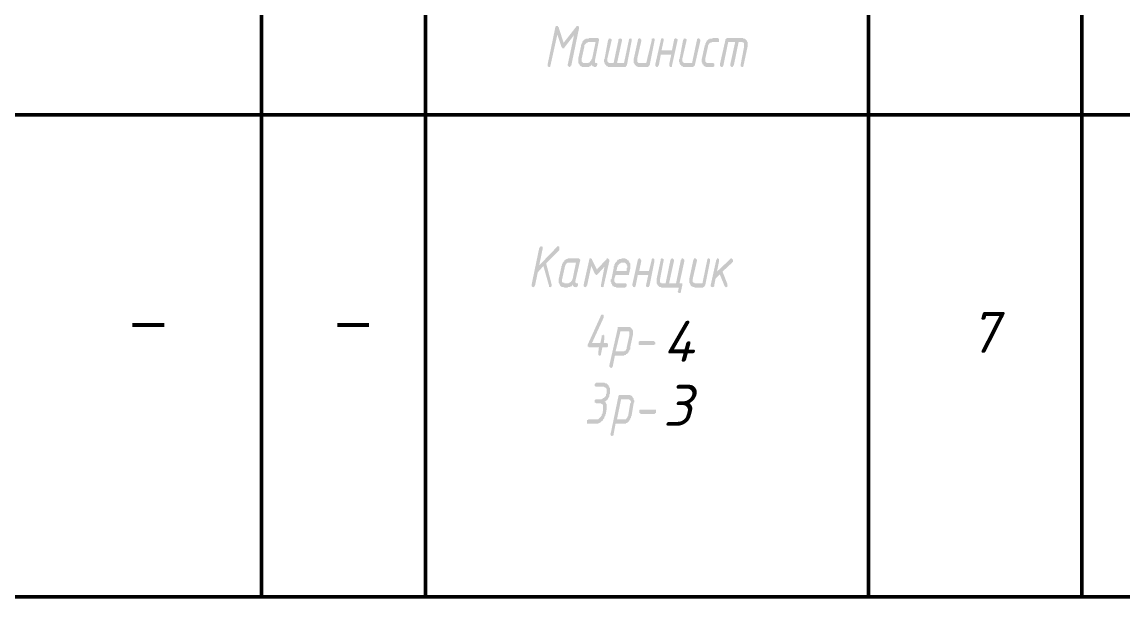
# Model space of a CAD drawing. Header units: millimetres. Extents: x 2279 to 5236, y 896 to 2828.
# Drawn here: x 3804.6 to 3871.7, y 1138 to 1173.1 of the extents above; entities that cross this region are included whole.
import ezdxf

# ---------------------------------------------------------------- set-up
doc = ezdxf.new("R2010")
doc.units = ezdxf.units.MM
doc.layers.add('PDF _!!ТОНКАЯ', color=7, linetype='Continuous')
doc.layers.add('PDF _Текст', color=7, linetype='Continuous')
doc.styles.add('PDF Arial', font='arial.ttf')
doc.styles.add('PDF ISOCPEUR Italic', font='isocpeui.ttf')

msp = doc.modelspace()

# ---------------------------------------------------------------- hatches: boundary and pattern name
at = {"layer": 'PDF _!!ТОНКАЯ', "transparency": 33554559}
for points in [[(3837.234, 1172.298), (3836.811, 1170.392), (3836.811, 1170.392), (3836.811, 1170.35), (3836.768, 1170.308), (3836.768, 1170.308), (3836.726, 1170.308), (3836.684, 1170.308), (3836.684, 1170.35), (3836.641, 1170.35), (3836.641, 1170.392), (3836.641, 1170.435), (3836.641, 1170.435), (3836.641, 1170.477), (3836.641, 1170.477), (3837.107, 1172.721), (3837.107, 1172.763), (3837.149, 1172.806), (3837.149, 1172.806), (3837.192, 1172.806), (3837.192, 1172.806), (3837.234, 1172.806), (3837.276, 1172.806), (3837.276, 1172.763), (3837.319, 1172.763), (3837.319, 1172.721), (3837.615, 1171.79), (3838.377, 1172.763), (3838.42, 1172.806), (3838.42, 1172.806), (3838.462, 1172.806), (3838.504, 1172.806), (3838.504, 1172.806), (3838.547, 1172.763), (3838.547, 1172.763), (3838.547, 1172.721), (3838.547, 1172.679), (3838.547, 1172.636), (3838.547, 1172.636), (3838.081, 1170.392), (3838.038, 1170.392), (3838.038, 1170.35), (3837.996, 1170.308), (3837.996, 1170.308), (3837.954, 1170.308), (3837.954, 1170.308), (3837.911, 1170.35), (3837.911, 1170.35), (3837.869, 1170.392), (3837.869, 1170.435), (3837.869, 1170.435), (3837.869, 1170.477), (3837.869, 1170.477), (3838.25, 1172.255), (3837.657, 1171.493), (3837.657, 1171.451), (3837.615, 1171.451), (3837.573, 1171.451), (3837.573, 1171.451), (3837.53, 1171.451), (3837.53, 1171.493), (3837.488, 1171.536)], [(3841.468, 1170.392), (3841.425, 1170.392), (3841.425, 1170.35), (3841.425, 1170.35), (3841.383, 1170.308), (3841.383, 1170.308), (3841.341, 1170.308), (3840.409, 1170.308), (3840.367, 1170.308), (3840.325, 1170.308), (3840.325, 1170.35), (3840.282, 1170.35), (3840.24, 1170.35), (3840.24, 1170.392), (3840.198, 1170.392), (3840.198, 1170.435), (3840.198, 1170.435), (3840.155, 1170.477), (3840.155, 1170.477), (3840.113, 1170.519), (3840.113, 1170.562), (3840.113, 1170.604), (3840.071, 1170.604), (3840.071, 1170.646), (3840.071, 1170.689), (3840.071, 1170.731), (3840.071, 1170.731), (3840.071, 1170.774), (3840.113, 1170.816), (3840.325, 1171.959), (3840.367, 1172.001), (3840.367, 1172.044), (3840.409, 1172.044), (3840.409, 1172.044), (3840.452, 1172.086), (3840.452, 1172.044), (3840.494, 1172.044), (3840.494, 1172.044), (3840.536, 1172.001), (3840.536, 1171.959), (3840.536, 1171.959), (3840.536, 1171.917), (3840.536, 1171.917), (3840.282, 1170.816), (3840.282, 1170.774), (3840.282, 1170.731), (3840.282, 1170.731), (3840.282, 1170.689), (3840.282, 1170.646), (3840.325, 1170.646), (3840.325, 1170.604), (3840.367, 1170.604), (3840.367, 1170.562), (3840.409, 1170.562), (3840.452, 1170.562), (3840.452, 1170.562), (3840.663, 1170.562), (3840.96, 1171.959), (3840.96, 1172.001), (3841.002, 1172.044), (3841.002, 1172.044), (3841.044, 1172.044), (3841.044, 1172.086), (3841.087, 1172.044), (3841.129, 1172.044), (3841.129, 1172.044), (3841.171, 1172.001), (3841.171, 1171.959), (3841.171, 1171.959), (3841.171, 1171.917), (3841.171, 1171.917), (3840.875, 1170.562), (3841.298, 1170.562), (3841.595, 1171.959), (3841.595, 1172.001), (3841.637, 1172.044), (3841.637, 1172.044), (3841.679, 1172.044), (3841.679, 1172.086), (3841.722, 1172.044), (3841.722, 1172.044), (3841.764, 1172.044), (3841.764, 1172.001), (3841.764, 1171.959), (3841.764, 1171.959), (3841.764, 1171.917), (3841.764, 1171.917)], [(3842.992, 1171.959), (3842.992, 1172.001), (3842.992, 1172.044), (3843.034, 1172.044), (3843.034, 1172.044), (3843.076, 1172.086), (3843.119, 1172.044), (3843.119, 1172.044), (3843.161, 1172.044), (3843.161, 1172.001), (3843.161, 1171.959), (3843.161, 1171.959), (3843.161, 1171.917), (3843.161, 1171.917), (3842.865, 1170.435), (3842.822, 1170.392), (3842.822, 1170.392), (3842.822, 1170.35), (3842.78, 1170.35), (3842.738, 1170.308), (3842.738, 1170.308), (3842.738, 1170.308), (3842.187, 1170.308), (3842.187, 1170.308), (3842.145, 1170.308), (3842.103, 1170.35), (3842.103, 1170.35), (3842.06, 1170.35), (3842.018, 1170.392), (3842.018, 1170.392), (3841.976, 1170.435), (3841.976, 1170.435), (3841.976, 1170.477), (3841.933, 1170.477), (3841.933, 1170.519), (3841.891, 1170.562), (3841.891, 1170.604), (3841.891, 1170.646), (3841.891, 1170.646), (3841.891, 1170.689), (3841.891, 1170.731), (3841.891, 1170.731), (3841.891, 1170.774), (3841.891, 1170.816), (3842.145, 1171.959), (3842.145, 1172.001), (3842.187, 1172.044), (3842.187, 1172.044), (3842.23, 1172.044), (3842.23, 1172.086), (3842.272, 1172.044), (3842.314, 1172.044), (3842.314, 1172.044), (3842.314, 1172.001), (3842.357, 1171.959), (3842.357, 1171.959), (3842.357, 1171.917), (3842.357, 1171.917), (3842.103, 1170.816), (3842.103, 1170.774), (3842.103, 1170.731), (3842.103, 1170.731), (3842.103, 1170.689), (3842.103, 1170.646), (3842.103, 1170.646), (3842.145, 1170.604), (3842.145, 1170.604), (3842.187, 1170.562), (3842.187, 1170.562), (3842.23, 1170.562), (3842.272, 1170.562), (3842.653, 1170.562)], [(3844.177, 1171.07), (3843.542, 1171.07), (3843.415, 1170.392), (3843.373, 1170.392), (3843.373, 1170.35), (3843.33, 1170.308), (3843.33, 1170.308), (3843.288, 1170.308), (3843.288, 1170.308), (3843.246, 1170.35), (3843.246, 1170.35), (3843.203, 1170.392), (3843.203, 1170.435), (3843.203, 1170.435), (3843.203, 1170.477), (3843.203, 1170.477), (3843.542, 1171.959), (3843.542, 1172.001), (3843.542, 1172.044), (3843.584, 1172.044), (3843.584, 1172.044), (3843.627, 1172.086), (3843.669, 1172.044), (3843.669, 1172.044), (3843.711, 1172.044), (3843.711, 1172.001), (3843.711, 1171.959), (3843.711, 1171.959), (3843.711, 1171.917), (3843.711, 1171.917), (3843.584, 1171.324), (3844.219, 1171.324), (3844.346, 1171.959), (3844.346, 1172.001), (3844.389, 1172.044), (3844.389, 1172.044), (3844.431, 1172.044), (3844.431, 1172.086), (3844.473, 1172.044), (3844.516, 1172.044), (3844.516, 1172.044), (3844.558, 1172.001), (3844.558, 1171.959), (3844.558, 1171.959), (3844.558, 1171.917), (3844.558, 1171.917), (3844.219, 1170.392), (3844.219, 1170.392), (3844.219, 1170.35), (3844.177, 1170.308), (3844.135, 1170.308), (3844.135, 1170.308), (3844.092, 1170.308), (3844.092, 1170.35), (3844.05, 1170.35), (3844.05, 1170.392), (3844.05, 1170.435), (3844.05, 1170.435), (3844.05, 1170.477), (3844.05, 1170.477)], [(3845.743, 1171.959), (3845.743, 1172.001), (3845.786, 1172.044), (3845.786, 1172.044), (3845.828, 1172.044), (3845.828, 1172.086), (3845.87, 1172.044), (3845.913, 1172.044), (3845.913, 1172.044), (3845.913, 1172.001), (3845.955, 1171.959), (3845.955, 1171.959), (3845.955, 1171.917), (3845.955, 1171.917), (3845.616, 1170.435), (3845.616, 1170.392), (3845.574, 1170.392), (3845.574, 1170.35), (3845.532, 1170.35), (3845.532, 1170.308), (3845.489, 1170.308), (3845.489, 1170.308), (3844.981, 1170.308), (3844.939, 1170.308), (3844.897, 1170.308), (3844.897, 1170.35), (3844.854, 1170.35), (3844.812, 1170.35), (3844.812, 1170.392), (3844.77, 1170.392), (3844.77, 1170.435), (3844.727, 1170.435), (3844.727, 1170.477), (3844.727, 1170.477), (3844.685, 1170.519), (3844.685, 1170.562), (3844.685, 1170.604), (3844.643, 1170.646), (3844.643, 1170.646), (3844.643, 1170.689), (3844.643, 1170.731), (3844.643, 1170.731), (3844.643, 1170.774), (3844.685, 1170.816), (3844.897, 1171.959), (3844.939, 1172.001), (3844.939, 1172.044), (3844.981, 1172.044), (3844.981, 1172.044), (3845.024, 1172.086), (3845.024, 1172.044), (3845.066, 1172.044), (3845.066, 1172.044), (3845.108, 1172.001), (3845.108, 1171.959), (3845.108, 1171.959), (3845.108, 1171.917), (3845.108, 1171.917), (3844.854, 1170.816), (3844.854, 1170.774), (3844.854, 1170.731), (3844.854, 1170.731), (3844.854, 1170.689), (3844.854, 1170.646), (3844.897, 1170.646), (3844.897, 1170.604), (3844.939, 1170.604), (3844.939, 1170.562), (3844.981, 1170.562), (3845.024, 1170.562), (3845.024, 1170.562), (3845.447, 1170.562)], [(3846.675, 1170.308), (3846.336, 1170.308), (3846.336, 1170.308), (3846.294, 1170.308), (3846.251, 1170.35), (3846.251, 1170.35), (3846.209, 1170.35), (3846.167, 1170.392), (3846.167, 1170.392), (3846.124, 1170.435), (3846.124, 1170.435), (3846.124, 1170.477), (3846.082, 1170.477), (3846.082, 1170.519), (3846.082, 1170.562), (3846.04, 1170.604), (3846.04, 1170.646), (3846.04, 1170.646), (3846.04, 1170.689), (3846.04, 1170.731), (3846.04, 1170.731), (3846.04, 1170.774), (3846.04, 1170.816), (3846.209, 1171.578), (3846.209, 1171.62), (3846.251, 1171.663), (3846.251, 1171.705), (3846.251, 1171.747), (3846.251, 1171.747), (3846.294, 1171.79), (3846.294, 1171.832), (3846.336, 1171.874), (3846.336, 1171.874), (3846.336, 1171.917), (3846.378, 1171.917), (3846.378, 1171.959), (3846.378, 1171.959), (3846.421, 1171.959), (3846.421, 1172.001), (3846.463, 1172.001), (3846.505, 1172.001), (3846.505, 1172.044), (3846.548, 1172.044), (3846.59, 1172.044), (3846.59, 1172.044), (3846.632, 1172.044), (3846.675, 1172.044), (3846.717, 1172.086), (3846.717, 1172.086), (3847.013, 1172.086), (3847.056, 1172.044), (3847.056, 1172.044), (3847.098, 1172.044), (3847.098, 1172.001), (3847.098, 1171.959), (3847.098, 1171.959), (3847.098, 1171.917), (3847.098, 1171.874), (3847.098, 1171.832), (3847.056, 1171.832), (3847.056, 1171.832), (3847.013, 1171.832), (3846.675, 1171.832), (3846.632, 1171.832), (3846.632, 1171.79), (3846.59, 1171.79), (3846.548, 1171.79), (3846.548, 1171.79), (3846.505, 1171.747), (3846.505, 1171.747), (3846.463, 1171.705), (3846.463, 1171.705), (3846.463, 1171.663), (3846.421, 1171.62), (3846.421, 1171.578), (3846.421, 1171.578), (3846.251, 1170.816), (3846.251, 1170.774), (3846.251, 1170.731), (3846.251, 1170.731), (3846.251, 1170.689), (3846.251, 1170.646), (3846.251, 1170.646), (3846.294, 1170.604), (3846.294, 1170.604), (3846.336, 1170.562), (3846.336, 1170.562), (3846.378, 1170.562), (3846.421, 1170.562), (3846.675, 1170.562), (3846.717, 1170.562), (3846.759, 1170.562), (3846.759, 1170.519), (3846.802, 1170.519), (3846.802, 1170.477), (3846.802, 1170.435), (3846.802, 1170.392), (3846.802, 1170.35), (3846.759, 1170.35), (3846.759, 1170.308), (3846.717, 1170.308), (3846.675, 1170.308)], [(3847.479, 1171.959), (3847.479, 1172.001), (3847.521, 1172.044), (3847.521, 1172.044), (3847.564, 1172.044), (3847.564, 1172.086), (3848.537, 1172.086), (3848.58, 1172.044), (3848.58, 1172.044), (3848.622, 1172.044), (3848.664, 1172.044), (3848.664, 1172.044), (3848.707, 1172.001), (3848.707, 1172.001), (3848.749, 1171.959), (3848.749, 1171.959), (3848.792, 1171.917), (3848.792, 1171.874), (3848.792, 1171.874), (3848.834, 1171.832), (3848.834, 1171.79), (3848.834, 1171.747), (3848.834, 1171.705), (3848.834, 1171.663), (3848.834, 1171.663), (3848.834, 1171.62), (3848.834, 1171.578), (3848.834, 1171.578), (3848.58, 1170.392), (3848.58, 1170.392), (3848.58, 1170.35), (3848.537, 1170.308), (3848.495, 1170.308), (3848.495, 1170.308), (3848.453, 1170.308), (3848.453, 1170.35), (3848.41, 1170.35), (3848.41, 1170.392), (3848.41, 1170.435), (3848.41, 1170.435), (3848.41, 1170.477), (3848.41, 1170.477), (3848.622, 1171.578), (3848.622, 1171.62), (3848.622, 1171.663), (3848.622, 1171.663), (3848.622, 1171.705), (3848.622, 1171.705), (3848.622, 1171.747), (3848.622, 1171.79), (3848.58, 1171.79), (3848.537, 1171.79), (3848.537, 1171.832), (3848.495, 1171.832), (3848.495, 1171.832), (3848.283, 1171.832), (3847.987, 1170.392), (3847.945, 1170.392), (3847.945, 1170.35), (3847.902, 1170.308), (3847.902, 1170.308), (3847.86, 1170.308), (3847.86, 1170.308), (3847.818, 1170.35), (3847.818, 1170.35), (3847.775, 1170.392), (3847.775, 1170.435), (3847.775, 1170.435), (3847.775, 1170.477), (3847.775, 1170.477), (3848.072, 1171.832), (3847.648, 1171.832), (3847.352, 1170.392), (3847.352, 1170.392), (3847.31, 1170.35), (3847.31, 1170.308), (3847.267, 1170.308), (3847.267, 1170.308), (3847.225, 1170.308), (3847.183, 1170.35), (3847.183, 1170.35), (3847.14, 1170.392), (3847.14, 1170.435), (3847.14, 1170.435), (3847.14, 1170.477), (3847.14, 1170.477)], [(3836.382, 1158.172), (3836.043, 1157.791), (3835.874, 1156.987), (3835.831, 1156.944), (3835.831, 1156.902), (3835.789, 1156.902), (3835.789, 1156.902), (3835.747, 1156.86), (3835.747, 1156.902), (3835.704, 1156.902), (3835.704, 1156.902), (3835.662, 1156.944), (3835.662, 1156.987), (3835.662, 1156.987), (3835.662, 1157.029), (3835.662, 1157.029), (3836.128, 1159.273), (3836.17, 1159.315), (3836.17, 1159.357), (3836.212, 1159.357), (3836.212, 1159.357), (3836.255, 1159.4), (3836.255, 1159.357), (3836.297, 1159.357), (3836.339, 1159.357), (3836.339, 1159.315), (3836.339, 1159.273), (3836.339, 1159.273), (3836.339, 1159.23), (3836.339, 1159.23), (3836.128, 1158.214), (3837.228, 1159.357), (3837.228, 1159.357), (3837.271, 1159.4), (3837.271, 1159.4), (3837.313, 1159.357), (3837.313, 1159.357), (3837.355, 1159.357), (3837.355, 1159.315), (3837.355, 1159.273), (3837.355, 1159.273), (3837.355, 1159.23), (3837.355, 1159.188), (3837.355, 1159.146), (3836.551, 1158.341), (3836.89, 1157.029), (3836.89, 1156.987), (3836.89, 1156.987), (3836.89, 1156.944), (3836.89, 1156.944), (3836.847, 1156.902), (3836.847, 1156.902), (3836.805, 1156.902), (3836.805, 1156.86), (3836.763, 1156.902), (3836.72, 1156.902), (3836.72, 1156.902), (3836.72, 1156.944), (3836.72, 1156.987)], [(3840.107, 1158.13), (3839.684, 1157.664), (3839.684, 1157.664), (3839.641, 1157.622), (3839.599, 1157.622), (3839.599, 1157.622), (3839.557, 1157.664), (3839.557, 1157.664), (3839.514, 1157.706), (3839.303, 1158.172), (3839.049, 1156.987), (3839.006, 1156.944), (3839.006, 1156.902), (3839.006, 1156.902), (3838.964, 1156.902), (3838.922, 1156.86), (3838.922, 1156.902), (3838.879, 1156.902), (3838.879, 1156.902), (3838.837, 1156.944), (3838.837, 1156.987), (3838.837, 1156.987), (3838.837, 1157.029), (3838.837, 1157.029), (3839.176, 1158.553), (3839.176, 1158.553), (3839.176, 1158.595), (3839.218, 1158.638), (3839.26, 1158.638), (3839.26, 1158.638), (3839.303, 1158.638), (3839.303, 1158.595), (3839.345, 1158.595), (3839.345, 1158.553), (3839.641, 1157.96), (3840.234, 1158.595), (3840.234, 1158.638), (3840.276, 1158.638), (3840.276, 1158.638), (3840.319, 1158.638), (3840.361, 1158.595), (3840.361, 1158.595), (3840.403, 1158.553), (3840.403, 1158.553), (3840.403, 1158.511), (3840.403, 1158.468), (3840.403, 1158.468), (3840.065, 1156.987), (3840.065, 1156.944), (3840.065, 1156.902), (3840.022, 1156.902), (3839.98, 1156.902), (3839.98, 1156.86), (3839.938, 1156.902), (3839.938, 1156.902), (3839.895, 1156.902), (3839.895, 1156.944), (3839.895, 1156.987), (3839.895, 1156.987), (3839.895, 1157.029), (3839.895, 1157.029)], [(3842.774, 1157.622), (3842.139, 1157.622), (3842.012, 1156.987), (3842.012, 1156.944), (3841.97, 1156.902), (3841.97, 1156.902), (3841.928, 1156.902), (3841.928, 1156.86), (3841.885, 1156.902), (3841.843, 1156.902), (3841.843, 1156.902), (3841.843, 1156.944), (3841.801, 1156.987), (3841.801, 1156.987), (3841.801, 1157.029), (3841.801, 1157.029), (3842.139, 1158.553), (3842.139, 1158.553), (3842.182, 1158.595), (3842.182, 1158.638), (3842.224, 1158.638), (3842.224, 1158.638), (3842.266, 1158.638), (3842.309, 1158.595), (3842.309, 1158.595), (3842.309, 1158.553), (3842.351, 1158.511), (3842.351, 1158.511), (3842.351, 1158.468), (3842.351, 1158.468), (3842.224, 1157.876), (3842.817, 1157.876), (3842.986, 1158.553), (3842.986, 1158.553), (3842.986, 1158.595), (3843.028, 1158.638), (3843.028, 1158.638), (3843.071, 1158.638), (3843.113, 1158.638), (3843.113, 1158.595), (3843.155, 1158.595), (3843.155, 1158.553), (3843.155, 1158.553), (3843.155, 1158.511), (3843.155, 1158.468), (3843.155, 1158.468), (3842.859, 1156.987), (3842.817, 1156.944), (3842.817, 1156.902), (3842.774, 1156.902), (3842.774, 1156.902), (3842.732, 1156.86), (3842.732, 1156.902), (3842.69, 1156.902), (3842.69, 1156.902), (3842.647, 1156.944), (3842.647, 1156.987), (3842.647, 1156.987), (3842.647, 1157.029), (3842.647, 1157.029)], [(3844.637, 1156.86), (3843.579, 1156.86), (3843.536, 1156.902), (3843.536, 1156.902), (3843.494, 1156.902), (3843.452, 1156.902), (3843.452, 1156.902), (3843.409, 1156.944), (3843.409, 1156.944), (3843.367, 1156.987), (3843.367, 1156.987), (3843.325, 1157.029), (3843.325, 1157.071), (3843.325, 1157.071), (3843.282, 1157.114), (3843.282, 1157.156), (3843.282, 1157.198), (3843.282, 1157.241), (3843.282, 1157.283), (3843.282, 1157.283), (3843.282, 1157.325), (3843.282, 1157.368), (3843.282, 1157.368), (3843.536, 1158.553), (3843.536, 1158.553), (3843.536, 1158.595), (3843.579, 1158.638), (3843.621, 1158.638), (3843.621, 1158.638), (3843.663, 1158.638), (3843.663, 1158.595), (3843.706, 1158.595), (3843.706, 1158.553), (3843.706, 1158.511), (3843.706, 1158.511), (3843.706, 1158.468), (3843.706, 1158.468), (3843.494, 1157.368), (3843.494, 1157.325), (3843.494, 1157.283), (3843.494, 1157.283), (3843.494, 1157.241), (3843.494, 1157.241), (3843.494, 1157.198), (3843.494, 1157.156), (3843.536, 1157.156), (3843.579, 1157.156), (3843.579, 1157.114), (3843.621, 1157.114), (3843.621, 1157.114), (3843.833, 1157.114), (3844.129, 1158.553), (3844.171, 1158.553), (3844.171, 1158.595), (3844.214, 1158.638), (3844.214, 1158.638), (3844.256, 1158.638), (3844.256, 1158.638), (3844.298, 1158.595), (3844.298, 1158.595), (3844.341, 1158.553), (3844.341, 1158.511), (3844.341, 1158.511), (3844.341, 1158.468), (3844.341, 1158.468), (3844.044, 1157.114), (3844.468, 1157.114), (3844.764, 1158.553), (3844.764, 1158.553), (3844.806, 1158.595), (3844.806, 1158.638), (3844.849, 1158.638), (3844.849, 1158.638), (3844.891, 1158.638), (3844.933, 1158.595), (3844.933, 1158.595), (3844.976, 1158.553), (3844.976, 1158.511), (3844.976, 1158.511), (3844.976, 1158.468), (3844.976, 1158.468), (3844.679, 1157.114), (3844.764, 1157.114), (3844.806, 1157.114), (3844.849, 1157.114), (3844.849, 1157.071), (3844.849, 1157.071), (3844.849, 1157.029), (3844.849, 1156.987), (3844.764, 1156.606), (3844.764, 1156.563), (3844.722, 1156.521), (3844.722, 1156.521), (3844.679, 1156.521), (3844.679, 1156.521), (3844.637, 1156.521), (3844.637, 1156.521), (3844.595, 1156.563), (3844.595, 1156.563), (3844.552, 1156.606), (3844.552, 1156.606), (3844.595, 1156.648), (3844.595, 1156.648)], [(3846.373, 1158.553), (3846.373, 1158.553), (3846.373, 1158.595), (3846.415, 1158.638), (3846.457, 1158.638), (3846.457, 1158.638), (3846.5, 1158.638), (3846.5, 1158.595), (3846.542, 1158.595), (3846.542, 1158.553), (3846.542, 1158.553), (3846.542, 1158.511), (3846.542, 1158.468), (3846.542, 1158.468), (3846.246, 1156.987), (3846.246, 1156.987), (3846.203, 1156.944), (3846.203, 1156.902), (3846.161, 1156.902), (3846.161, 1156.902), (3846.119, 1156.86), (3846.119, 1156.86), (3845.611, 1156.86), (3845.568, 1156.902), (3845.526, 1156.902), (3845.484, 1156.902), (3845.484, 1156.902), (3845.441, 1156.944), (3845.441, 1156.944), (3845.399, 1156.944), (3845.357, 1156.987), (3845.357, 1156.987), (3845.357, 1157.029), (3845.314, 1157.071), (3845.314, 1157.071), (3845.314, 1157.114), (3845.272, 1157.156), (3845.272, 1157.198), (3845.272, 1157.241), (3845.272, 1157.283), (3845.272, 1157.283), (3845.272, 1157.325), (3845.272, 1157.368), (3845.272, 1157.368), (3845.526, 1158.553), (3845.526, 1158.553), (3845.568, 1158.595), (3845.568, 1158.638), (3845.611, 1158.638), (3845.611, 1158.638), (3845.653, 1158.638), (3845.695, 1158.595), (3845.695, 1158.595), (3845.738, 1158.553), (3845.738, 1158.553), (3845.738, 1158.511), (3845.738, 1158.468), (3845.738, 1158.468), (3845.484, 1157.368), (3845.484, 1157.325), (3845.484, 1157.283), (3845.484, 1157.283), (3845.484, 1157.241), (3845.484, 1157.241), (3845.484, 1157.198), (3845.526, 1157.156), (3845.526, 1157.156), (3845.568, 1157.156), (3845.611, 1157.114), (3845.611, 1157.114), (3845.653, 1157.114), (3846.076, 1157.114)], [(3847.135, 1157.664), (3846.881, 1157.41), (3846.796, 1156.987), (3846.796, 1156.944), (3846.754, 1156.902), (3846.754, 1156.902), (3846.711, 1156.902), (3846.711, 1156.86), (3846.669, 1156.902), (3846.627, 1156.902), (3846.627, 1156.902), (3846.584, 1156.944), (3846.584, 1156.987), (3846.584, 1156.987), (3846.584, 1157.029), (3846.584, 1157.029), (3846.923, 1158.553), (3846.923, 1158.553), (3846.965, 1158.595), (3846.965, 1158.638), (3847.008, 1158.638), (3847.008, 1158.638), (3847.05, 1158.638), (3847.05, 1158.595), (3847.092, 1158.595), (3847.092, 1158.553), (3847.092, 1158.553), (3847.092, 1158.511), (3847.092, 1158.468), (3847.092, 1158.468), (3846.965, 1157.833), (3847.77, 1158.595), (3847.812, 1158.638), (3847.854, 1158.638), (3847.854, 1158.638), (3847.854, 1158.638), (3847.897, 1158.595), (3847.897, 1158.595), (3847.939, 1158.553), (3847.939, 1158.511), (3847.939, 1158.511), (3847.939, 1158.468), (3847.939, 1158.426), (3847.897, 1158.426), (3847.897, 1158.384), (3847.304, 1157.833), (3847.6, 1157.071), (3847.6, 1157.029), (3847.643, 1156.987), (3847.6, 1156.987), (3847.6, 1156.944), (3847.6, 1156.902), (3847.558, 1156.902), (3847.558, 1156.902), (3847.516, 1156.86), (3847.473, 1156.902), (3847.473, 1156.902), (3847.431, 1156.944), (3847.431, 1156.944)], [(3840.065, 1153.473), (3840.234, 1153.473), (3840.276, 1153.473), (3840.276, 1153.431), (3840.319, 1153.431), (3840.319, 1153.388), (3840.319, 1153.388), (3840.319, 1153.346), (3840.319, 1153.304), (3840.319, 1153.261), (3840.319, 1153.261), (3840.276, 1153.219), (3840.234, 1153.219), (3840.234, 1153.219), (3839.98, 1153.219), (3839.895, 1152.796), (3839.895, 1152.753), (3839.895, 1152.753), (3839.853, 1152.711), (3839.811, 1152.711), (3839.811, 1152.711), (3839.768, 1152.711), (3839.768, 1152.711), (3839.726, 1152.753), (3839.726, 1152.753), (3839.726, 1152.796), (3839.726, 1152.838), (3839.726, 1152.88), (3839.726, 1152.88), (3839.768, 1153.219), (3839.176, 1153.219), (3839.176, 1153.219), (3839.133, 1153.219), (3839.133, 1153.261), (3839.091, 1153.261), (3839.091, 1153.304), (3839.091, 1153.346), (3839.091, 1153.388), (3839.091, 1153.388), (3839.895, 1155.166), (3839.895, 1155.166), (3839.938, 1155.209), (3839.98, 1155.209), (3839.98, 1155.209), (3840.022, 1155.209), (3840.022, 1155.209), (3840.065, 1155.166), (3840.065, 1155.166), (3840.065, 1155.124), (3840.065, 1155.082), (3840.065, 1155.039), (3840.065, 1155.039), (3839.345, 1153.473), (3839.853, 1153.473), (3839.938, 1153.854), (3839.938, 1153.896), (3839.938, 1153.939), (3839.98, 1153.939), (3840.022, 1153.981), (3840.022, 1153.981), (3840.065, 1153.981), (3840.065, 1153.939), (3840.107, 1153.939), (3840.107, 1153.896), (3840.107, 1153.854), (3840.107, 1153.854), (3840.107, 1153.812), (3840.107, 1153.812)], [(3843.113, 1153.346), (3842.266, 1153.346), (3842.224, 1153.346), (3842.224, 1153.346), (3842.182, 1153.388), (3842.182, 1153.388), (3842.182, 1153.431), (3842.182, 1153.473), (3842.182, 1153.515), (3842.182, 1153.515), (3842.182, 1153.558), (3842.224, 1153.558), (3842.224, 1153.6), (3842.266, 1153.6), (3843.113, 1153.6), (3843.113, 1153.6), (3843.155, 1153.558), (3843.155, 1153.558), (3843.198, 1153.515), (3843.198, 1153.515), (3843.198, 1153.473), (3843.198, 1153.431), (3843.198, 1153.388), (3843.155, 1153.388), (3843.155, 1153.346), (3843.113, 1153.346), (3843.113, 1153.346)], [(3840.107, 1149.874), (3840.149, 1149.874), (3840.149, 1149.874), (3840.192, 1149.832), (3840.192, 1149.832), (3840.192, 1149.79), (3840.234, 1149.747), (3840.234, 1149.705), (3840.234, 1149.663), (3840.234, 1149.62), (3840.234, 1149.578), (3840.234, 1149.578), (3840.234, 1149.536), (3840.234, 1149.493), (3840.234, 1149.451), (3840.234, 1149.409), (3840.192, 1149.155), (3840.149, 1149.112), (3840.149, 1149.07), (3840.149, 1149.07), (3840.149, 1149.028), (3840.107, 1148.985), (3840.107, 1148.943), (3840.107, 1148.901), (3840.065, 1148.858), (3840.065, 1148.858), (3840.022, 1148.816), (3840.022, 1148.774), (3840.022, 1148.774), (3839.98, 1148.731), (3839.98, 1148.731), (3839.938, 1148.689), (3839.895, 1148.689), (3839.895, 1148.647), (3839.853, 1148.647), (3839.853, 1148.647), (3839.811, 1148.604), (3839.811, 1148.604), (3839.768, 1148.604), (3839.726, 1148.562), (3839.726, 1148.562), (3839.684, 1148.562), (3839.641, 1148.562), (3839.641, 1148.562), (3839.599, 1148.562), (3839.557, 1148.562), (3839.514, 1148.562), (3839.514, 1148.562), (3839.133, 1148.562), (3839.091, 1148.562), (3839.091, 1148.562), (3839.049, 1148.562), (3839.049, 1148.604), (3839.049, 1148.647), (3839.049, 1148.689), (3839.049, 1148.731), (3839.049, 1148.731), (3839.049, 1148.774), (3839.091, 1148.774), (3839.091, 1148.774), (3839.133, 1148.816), (3839.557, 1148.816), (3839.599, 1148.816), (3839.641, 1148.816), (3839.684, 1148.816), (3839.684, 1148.816), (3839.726, 1148.816), (3839.768, 1148.858), (3839.768, 1148.858), (3839.811, 1148.901), (3839.811, 1148.901), (3839.853, 1148.943), (3839.853, 1148.943), (3839.895, 1148.985), (3839.895, 1149.028), (3839.938, 1149.028), (3839.938, 1149.07), (3839.938, 1149.112), (3839.98, 1149.155), (3839.98, 1149.155), (3840.022, 1149.409), (3840.022, 1149.451), (3840.022, 1149.493), (3840.022, 1149.536), (3840.022, 1149.578), (3840.022, 1149.62), (3840.022, 1149.62), (3840.022, 1149.663), (3840.022, 1149.705), (3839.98, 1149.705), (3839.98, 1149.747), (3839.98, 1149.747), (3839.938, 1149.747), (3839.895, 1149.79), (3839.895, 1149.79), (3839.853, 1149.79), (3839.811, 1149.79), (3839.811, 1149.79), (3839.599, 1149.79), (3839.599, 1149.79), (3839.557, 1149.832), (3839.514, 1149.832), (3839.514, 1149.874), (3839.514, 1149.874), (3839.514, 1149.917), (3839.514, 1149.959), (3839.514, 1150.001), (3839.557, 1150.001), (3839.557, 1150.044), (3839.599, 1150.044), (3839.599, 1150.044), (3839.853, 1150.044), (3839.895, 1150.044), (3839.895, 1150.044), (3839.938, 1150.044), (3839.98, 1150.086), (3839.98, 1150.086), (3840.022, 1150.086), (3840.022, 1150.128), (3840.065, 1150.128), (3840.107, 1150.171), (3840.107, 1150.171), (3840.149, 1150.213), (3840.149, 1150.213), (3840.192, 1150.255), (3840.192, 1150.298), (3840.192, 1150.34), (3840.234, 1150.382), (3840.234, 1150.382), (3840.234, 1150.425), (3840.234, 1150.467), (3840.234, 1150.509), (3840.234, 1150.552), (3840.234, 1150.552), (3840.234, 1150.594), (3840.234, 1150.637), (3840.234, 1150.679), (3840.234, 1150.679), (3840.192, 1150.721), (3840.192, 1150.721), (3840.149, 1150.764), (3840.149, 1150.764), (3840.107, 1150.764), (3840.065, 1150.806), (3840.065, 1150.806), (3840.022, 1150.806), (3840.022, 1150.806), (3839.599, 1150.806), (3839.599, 1150.806), (3839.557, 1150.806), (3839.557, 1150.848), (3839.514, 1150.848), (3839.514, 1150.891), (3839.514, 1150.933), (3839.514, 1150.975), (3839.514, 1150.975), (3839.557, 1151.018), (3839.557, 1151.018), (3839.599, 1151.06), (3839.599, 1151.06), (3840.065, 1151.06), (3840.107, 1151.06), (3840.107, 1151.06), (3840.149, 1151.018), (3840.192, 1151.018), (3840.192, 1151.018), (3840.234, 1151.018), (3840.276, 1150.975), (3840.276, 1150.975), (3840.319, 1150.933), (3840.319, 1150.933), (3840.361, 1150.891), (3840.361, 1150.848), (3840.361, 1150.848), (3840.403, 1150.806), (3840.403, 1150.806), (3840.403, 1150.764), (3840.446, 1150.721), (3840.446, 1150.679), (3840.446, 1150.637), (3840.446, 1150.594), (3840.446, 1150.552), (3840.446, 1150.552), (3840.446, 1150.509), (3840.446, 1150.467), (3840.446, 1150.425), (3840.446, 1150.425), (3840.446, 1150.382), (3840.403, 1150.34), (3840.403, 1150.298), (3840.403, 1150.255), (3840.403, 1150.213), (3840.361, 1150.171), (3840.361, 1150.171), (3840.361, 1150.128), (3840.319, 1150.086), (3840.319, 1150.044), (3840.276, 1150.044), (3840.276, 1150.001), (3840.234, 1150.001), (3840.234, 1149.959), (3840.192, 1149.959), (3840.192, 1149.917), (3840.149, 1149.917), (3840.149, 1149.917), (3840.107, 1149.874)], [(3843.155, 1149.155), (3842.309, 1149.155), (3842.309, 1149.155), (3842.266, 1149.197), (3842.224, 1149.197), (3842.224, 1149.239), (3842.224, 1149.282), (3842.224, 1149.282), (3842.224, 1149.324), (3842.224, 1149.366), (3842.266, 1149.409), (3842.266, 1149.409), (3842.309, 1149.409), (3842.309, 1149.409), (3843.155, 1149.409), (3843.198, 1149.409), (3843.198, 1149.409), (3843.24, 1149.409), (3843.24, 1149.366), (3843.24, 1149.324), (3843.24, 1149.282), (3843.24, 1149.239), (3843.24, 1149.239), (3843.24, 1149.197), (3843.198, 1149.197), (3843.155, 1149.155), (3843.155, 1149.155)]]:
    msp.add_hatch(color=256, dxfattribs=at).paths.add_polyline_path(points)
h = msp.add_hatch(color=256, dxfattribs=at)
h.paths.add_polyline_path([(3838.885, 1170.562), (3839.055, 1170.562), (3839.097, 1170.562), (3839.139, 1170.562), (3839.139, 1170.604), (3839.182, 1170.604), (3839.224, 1170.604), (3839.224, 1170.646), (3839.266, 1170.689), (3839.266, 1170.689), (3839.309, 1170.731), (3839.309, 1170.774), (3839.309, 1170.774), (3839.351, 1170.816), (3839.563, 1171.832), (3839.139, 1171.832), (3839.097, 1171.832), (3839.055, 1171.79), (3839.055, 1171.79), (3839.012, 1171.79), (3839.012, 1171.79), (3838.97, 1171.747), (3838.97, 1171.747), (3838.928, 1171.705), (3838.928, 1171.705), (3838.885, 1171.663), (3838.885, 1171.62), (3838.885, 1171.578), (3838.885, 1171.578), (3838.716, 1170.816), (3838.716, 1170.774), (3838.716, 1170.731), (3838.716, 1170.731), (3838.716, 1170.689), (3838.716, 1170.646), (3838.716, 1170.646), (3838.758, 1170.604), (3838.758, 1170.604), (3838.801, 1170.562), (3838.801, 1170.562), (3838.843, 1170.562), (3838.885, 1170.562)], flags=0)
h.paths.add_polyline_path([(3838.801, 1170.308), (3838.801, 1170.308), (3838.758, 1170.308), (3838.716, 1170.35), (3838.674, 1170.35), (3838.674, 1170.35), (3838.631, 1170.392), (3838.631, 1170.392), (3838.589, 1170.435), (3838.589, 1170.435), (3838.589, 1170.477), (3838.547, 1170.477), (3838.547, 1170.519), (3838.504, 1170.562), (3838.504, 1170.604), (3838.504, 1170.604), (3838.504, 1170.646), (3838.504, 1170.689), (3838.504, 1170.689), (3838.504, 1170.731), (3838.504, 1170.774), (3838.504, 1170.816), (3838.674, 1171.578), (3838.674, 1171.62), (3838.674, 1171.663), (3838.716, 1171.705), (3838.716, 1171.747), (3838.716, 1171.747), (3838.758, 1171.79), (3838.758, 1171.832), (3838.758, 1171.874), (3838.801, 1171.874), (3838.801, 1171.917), (3838.843, 1171.917), (3838.843, 1171.959), (3838.843, 1171.959), (3838.885, 1171.959), (3838.885, 1172.001), (3838.928, 1172.001), (3838.928, 1172.001), (3838.97, 1172.044), (3839.012, 1172.044), (3839.012, 1172.044), (3839.055, 1172.044), (3839.097, 1172.044), (3839.139, 1172.044), (3839.182, 1172.086), (3839.182, 1172.086), (3839.69, 1172.086), (3839.732, 1172.044), (3839.774, 1172.044), (3839.774, 1172.044), (3839.774, 1172.001), (3839.774, 1171.959), (3839.774, 1171.959), (3839.52, 1170.689), (3839.52, 1170.646), (3839.52, 1170.646), (3839.52, 1170.604), (3839.52, 1170.604), (3839.563, 1170.562), (3839.563, 1170.562), (3839.605, 1170.562), (3839.605, 1170.562), (3839.647, 1170.562), (3839.647, 1170.519), (3839.69, 1170.519), (3839.69, 1170.477), (3839.647, 1170.435), (3839.647, 1170.392), (3839.647, 1170.392), (3839.605, 1170.35), (3839.605, 1170.35), (3839.563, 1170.308), (3839.563, 1170.308), (3839.52, 1170.308), (3839.52, 1170.308), (3839.478, 1170.308), (3839.436, 1170.35), (3839.393, 1170.35), (3839.393, 1170.35), (3839.351, 1170.392), (3839.351, 1170.392), (3839.351, 1170.435), (3839.351, 1170.477), (3839.309, 1170.435), (3839.309, 1170.392), (3839.266, 1170.392), (3839.266, 1170.392), (3839.224, 1170.35), (3839.182, 1170.35), (3839.182, 1170.35), (3839.139, 1170.308), (3839.097, 1170.308), (3839.055, 1170.308), (3839.055, 1170.308), (3839.012, 1170.308)], flags=0)
h = msp.add_hatch(color=256, dxfattribs=at)
h.paths.add_polyline_path([(3837.694, 1157.114), (3837.906, 1157.114), (3837.906, 1157.114), (3837.948, 1157.156), (3837.99, 1157.156), (3837.99, 1157.156), (3838.033, 1157.198), (3838.075, 1157.198), (3838.075, 1157.241), (3838.117, 1157.283), (3838.117, 1157.283), (3838.117, 1157.325), (3838.16, 1157.368), (3838.16, 1157.368), (3838.371, 1158.384), (3837.948, 1158.384), (3837.906, 1158.384), (3837.906, 1158.384), (3837.863, 1158.384), (3837.821, 1158.341), (3837.821, 1158.341), (3837.779, 1158.341), (3837.779, 1158.299), (3837.736, 1158.257), (3837.736, 1158.257), (3837.736, 1158.214), (3837.694, 1158.172), (3837.694, 1158.13), (3837.694, 1158.13), (3837.525, 1157.368), (3837.525, 1157.325), (3837.525, 1157.283), (3837.525, 1157.283), (3837.525, 1157.241), (3837.525, 1157.241), (3837.525, 1157.198), (3837.567, 1157.156), (3837.567, 1157.156), (3837.609, 1157.156), (3837.652, 1157.156), (3837.652, 1157.114), (3837.694, 1157.114)], flags=0)
h.paths.add_polyline_path([(3837.652, 1156.86), (3837.609, 1156.902), (3837.567, 1156.902), (3837.525, 1156.902), (3837.525, 1156.902), (3837.482, 1156.902), (3837.482, 1156.944), (3837.44, 1156.944), (3837.398, 1156.987), (3837.398, 1156.987), (3837.398, 1157.029), (3837.355, 1157.071), (3837.355, 1157.071), (3837.355, 1157.114), (3837.313, 1157.156), (3837.313, 1157.198), (3837.313, 1157.241), (3837.313, 1157.283), (3837.313, 1157.283), (3837.313, 1157.325), (3837.313, 1157.368), (3837.313, 1157.368), (3837.482, 1158.13), (3837.482, 1158.172), (3837.525, 1158.214), (3837.525, 1158.257), (3837.525, 1158.299), (3837.567, 1158.341), (3837.567, 1158.341), (3837.567, 1158.384), (3837.609, 1158.426), (3837.609, 1158.468), (3837.652, 1158.468), (3837.652, 1158.511), (3837.652, 1158.511), (3837.652, 1158.511), (3837.694, 1158.553), (3837.694, 1158.553), (3837.736, 1158.553), (3837.779, 1158.595), (3837.779, 1158.595), (3837.821, 1158.595), (3837.863, 1158.595), (3837.863, 1158.638), (3837.906, 1158.638), (3837.948, 1158.638), (3837.99, 1158.638), (3837.99, 1158.638), (3838.541, 1158.638), (3838.541, 1158.638), (3838.583, 1158.595), (3838.583, 1158.595), (3838.625, 1158.553), (3838.625, 1158.511), (3838.625, 1158.511), (3838.329, 1157.241), (3838.329, 1157.241), (3838.329, 1157.241), (3838.329, 1157.198), (3838.329, 1157.156), (3838.371, 1157.156), (3838.414, 1157.114), (3838.414, 1157.114), (3838.456, 1157.114), (3838.456, 1157.114), (3838.498, 1157.114), (3838.498, 1157.071), (3838.498, 1157.029), (3838.498, 1156.987), (3838.498, 1156.987), (3838.456, 1156.944), (3838.456, 1156.902), (3838.414, 1156.902), (3838.414, 1156.902), (3838.371, 1156.86), (3838.371, 1156.86), (3838.329, 1156.902), (3838.287, 1156.902), (3838.244, 1156.902), (3838.244, 1156.902), (3838.202, 1156.944), (3838.202, 1156.944), (3838.16, 1156.987), (3838.16, 1156.987), (3838.16, 1157.029), (3838.117, 1156.987), (3838.117, 1156.987), (3838.117, 1156.944), (3838.075, 1156.944), (3838.033, 1156.944), (3838.033, 1156.902), (3837.99, 1156.902), (3837.948, 1156.902), (3837.948, 1156.902), (3837.906, 1156.902), (3837.863, 1156.86), (3837.821, 1156.86)], flags=0)
h = msp.add_hatch(color=256, dxfattribs=at)
h.paths.add_polyline_path([(3841.462, 1158.003), (3841.462, 1158.045), (3841.504, 1158.087), (3841.504, 1158.13), (3841.504, 1158.13), (3841.504, 1158.172), (3841.462, 1158.214), (3841.462, 1158.257), (3841.462, 1158.257), (3841.462, 1158.299), (3841.42, 1158.299), (3841.42, 1158.341), (3841.377, 1158.341), (3841.377, 1158.341), (3841.335, 1158.384), (3841.293, 1158.384), (3841.25, 1158.384), (3841.25, 1158.384), (3841.208, 1158.384), (3841.166, 1158.384), (3841.166, 1158.384), (3841.123, 1158.384), (3841.081, 1158.341), (3841.081, 1158.341), (3841.039, 1158.341), (3841.039, 1158.299), (3840.996, 1158.299), (3840.996, 1158.257), (3840.954, 1158.257), (3840.954, 1158.214), (3840.912, 1158.214), (3840.912, 1158.172), (3840.912, 1158.13), (3840.869, 1158.087), (3840.869, 1158.087), (3840.869, 1158.045), (3840.869, 1158.003), (3840.827, 1157.876), (3841.462, 1157.876)], flags=0)
h.paths.add_polyline_path([(3841.674, 1158.003), (3841.589, 1157.622), (3840.785, 1157.622), (3840.7, 1157.368), (3840.7, 1157.325), (3840.7, 1157.283), (3840.7, 1157.283), (3840.7, 1157.241), (3840.7, 1157.241), (3840.742, 1157.198), (3840.742, 1157.156), (3840.785, 1157.156), (3840.785, 1157.156), (3840.827, 1157.114), (3840.869, 1157.114), (3840.869, 1157.114), (3841.377, 1157.114), (3841.377, 1157.114), (3841.42, 1157.114), (3841.42, 1157.114), (3841.462, 1157.071), (3841.462, 1157.029), (3841.462, 1156.987), (3841.462, 1156.987), (3841.462, 1156.944), (3841.42, 1156.902), (3841.42, 1156.902), (3841.377, 1156.902), (3841.377, 1156.86), (3840.827, 1156.86), (3840.785, 1156.902), (3840.742, 1156.902), (3840.742, 1156.902), (3840.7, 1156.902), (3840.657, 1156.944), (3840.657, 1156.944), (3840.615, 1156.944), (3840.615, 1156.987), (3840.573, 1156.987), (3840.573, 1157.029), (3840.573, 1157.071), (3840.53, 1157.071), (3840.53, 1157.114), (3840.53, 1157.156), (3840.488, 1157.198), (3840.488, 1157.241), (3840.488, 1157.283), (3840.488, 1157.283), (3840.488, 1157.325), (3840.488, 1157.368), (3840.53, 1157.368), (3840.657, 1158.003), (3840.657, 1158.045), (3840.657, 1158.087), (3840.657, 1158.13), (3840.7, 1158.172), (3840.7, 1158.214), (3840.7, 1158.257), (3840.742, 1158.299), (3840.742, 1158.299), (3840.742, 1158.341), (3840.785, 1158.384), (3840.785, 1158.384), (3840.827, 1158.426), (3840.827, 1158.426), (3840.869, 1158.468), (3840.869, 1158.468), (3840.869, 1158.511), (3840.912, 1158.511), (3840.912, 1158.553), (3840.954, 1158.553), (3840.996, 1158.553), (3840.996, 1158.595), (3841.039, 1158.595), (3841.081, 1158.595), (3841.081, 1158.595), (3841.123, 1158.595), (3841.166, 1158.638), (3841.208, 1158.638), (3841.208, 1158.638), (3841.25, 1158.638), (3841.293, 1158.638), (3841.335, 1158.638), (3841.377, 1158.638), (3841.377, 1158.638), (3841.42, 1158.595), (3841.462, 1158.595), (3841.462, 1158.595), (3841.504, 1158.553), (3841.504, 1158.553), (3841.547, 1158.511), (3841.589, 1158.511), (3841.589, 1158.511), (3841.589, 1158.468), (3841.631, 1158.426), (3841.631, 1158.384), (3841.631, 1158.384), (3841.674, 1158.341), (3841.674, 1158.299), (3841.674, 1158.257), (3841.674, 1158.214), (3841.674, 1158.172), (3841.674, 1158.172), (3841.674, 1158.13), (3841.674, 1158.087), (3841.674, 1158.045), (3841.674, 1158.045), (3841.674, 1158.003)], flags=0)
h = msp.add_hatch(color=256, dxfattribs=at)
h.paths.add_polyline_path([(3840.912, 1154.362), (3840.912, 1154.404), (3840.912, 1154.447), (3840.954, 1154.447), (3840.954, 1154.447), (3840.996, 1154.447), (3841.547, 1154.447), (3841.589, 1154.447), (3841.589, 1154.447), (3841.631, 1154.447), (3841.674, 1154.447), (3841.674, 1154.404), (3841.716, 1154.404), (3841.716, 1154.362), (3841.758, 1154.362), (3841.758, 1154.362), (3841.801, 1154.32), (3841.801, 1154.277), (3841.801, 1154.277), (3841.843, 1154.235), (3841.843, 1154.193), (3841.843, 1154.15), (3841.843, 1154.108), (3841.843, 1154.066), (3841.843, 1154.066), (3841.843, 1154.023), (3841.843, 1153.981), (3841.843, 1153.981), (3841.674, 1153.219), (3841.674, 1153.177), (3841.674, 1153.134), (3841.674, 1153.092), (3841.631, 1153.05), (3841.631, 1153.007), (3841.631, 1152.965), (3841.589, 1152.965), (3841.589, 1152.923), (3841.547, 1152.88), (3841.547, 1152.88), (3841.504, 1152.838), (3841.504, 1152.838), (3841.504, 1152.796), (3841.462, 1152.796), (3841.42, 1152.796), (3841.42, 1152.753), (3841.377, 1152.753), (3841.377, 1152.753), (3841.335, 1152.753), (3841.293, 1152.711), (3841.25, 1152.711), (3841.25, 1152.711), (3841.208, 1152.711), (3841.166, 1152.711), (3840.742, 1152.711), (3840.615, 1152.076), (3840.615, 1152.034), (3840.573, 1151.991), (3840.573, 1151.991), (3840.53, 1151.949), (3840.53, 1151.949), (3840.488, 1151.949), (3840.446, 1151.991), (3840.446, 1151.991), (3840.403, 1152.034), (3840.403, 1152.076), (3840.403, 1152.076), (3840.403, 1152.118), (3840.403, 1152.118)], flags=0)
h.paths.add_polyline_path([(3841.081, 1154.193), (3840.785, 1152.965), (3841.208, 1152.965), (3841.25, 1152.965), (3841.293, 1152.965), (3841.293, 1152.965), (3841.335, 1153.007), (3841.377, 1153.007), (3841.377, 1153.007), (3841.42, 1153.05), (3841.42, 1153.05), (3841.42, 1153.092), (3841.462, 1153.134), (3841.462, 1153.177), (3841.462, 1153.177), (3841.462, 1153.219), (3841.631, 1153.981), (3841.631, 1154.023), (3841.631, 1154.023), (3841.631, 1154.066), (3841.631, 1154.108), (3841.631, 1154.108), (3841.631, 1154.15), (3841.631, 1154.15), (3841.589, 1154.193), (3841.589, 1154.193), (3841.547, 1154.193), (3841.504, 1154.193), (3841.504, 1154.193)], flags=0)
h = msp.add_hatch(color=256, dxfattribs=at)
h.paths.add_polyline_path([(3840.954, 1150.213), (3840.954, 1150.255), (3840.996, 1150.255), (3840.996, 1150.298), (3841.039, 1150.298), (3841.039, 1150.298), (3841.589, 1150.298), (3841.631, 1150.298), (3841.674, 1150.298), (3841.674, 1150.298), (3841.716, 1150.255), (3841.758, 1150.255), (3841.758, 1150.255), (3841.801, 1150.213), (3841.801, 1150.171), (3841.801, 1150.171), (3841.843, 1150.171), (3841.843, 1150.128), (3841.885, 1150.086), (3841.885, 1150.044), (3841.885, 1150.044), (3841.885, 1150.001), (3841.928, 1149.959), (3841.928, 1149.917), (3841.928, 1149.917), (3841.928, 1149.874), (3841.885, 1149.832), (3841.885, 1149.79), (3841.758, 1149.028), (3841.716, 1148.985), (3841.716, 1148.943), (3841.716, 1148.901), (3841.674, 1148.901), (3841.674, 1148.858), (3841.674, 1148.816), (3841.631, 1148.774), (3841.631, 1148.774), (3841.631, 1148.731), (3841.589, 1148.689), (3841.589, 1148.689), (3841.547, 1148.647), (3841.547, 1148.647), (3841.504, 1148.647), (3841.504, 1148.604), (3841.462, 1148.604), (3841.42, 1148.604), (3841.42, 1148.562), (3841.377, 1148.562), (3841.335, 1148.562), (3841.335, 1148.562), (3841.293, 1148.562), (3841.25, 1148.562), (3841.208, 1148.562), (3840.785, 1148.562), (3840.657, 1147.885), (3840.657, 1147.842), (3840.615, 1147.842), (3840.615, 1147.8), (3840.573, 1147.8), (3840.573, 1147.8), (3840.53, 1147.8), (3840.53, 1147.8), (3840.488, 1147.842), (3840.488, 1147.885), (3840.488, 1147.885), (3840.446, 1147.927), (3840.488, 1147.969), (3840.488, 1147.969)], flags=0)
h.paths.add_polyline_path([(3841.123, 1150.044), (3840.869, 1148.816), (3841.293, 1148.816), (3841.293, 1148.816), (3841.335, 1148.816), (3841.377, 1148.816), (3841.377, 1148.816), (3841.42, 1148.816), (3841.42, 1148.858), (3841.462, 1148.858), (3841.462, 1148.901), (3841.504, 1148.943), (3841.504, 1148.943), (3841.504, 1148.985), (3841.547, 1149.028), (3841.547, 1149.028), (3841.674, 1149.79), (3841.716, 1149.832), (3841.716, 1149.874), (3841.716, 1149.874), (3841.716, 1149.917), (3841.674, 1149.959), (3841.674, 1150.001), (3841.674, 1150.001), (3841.631, 1150.001), (3841.631, 1150.044), (3841.589, 1150.044), (3841.547, 1150.044), (3841.547, 1150.044)], flags=0)

# ---------------------------------------------------------------- linework, layer by layer
at = {"layer": 'PDF _!!ТОНКАЯ', "lineweight": 50}
for points in [[(3951.199, 1137.982), (3654.221, 1137.982), (3654.221, 1260.464), (3991.163, 1260.464), (3991.163, 1230.491), (3654.221, 1230.491)], [(3829.191, 1260.464), (3829.191, 1137.982)], [(3869.197, 1260.464), (3869.197, 1137.982)], [(3819.2, 1240.482), (3819.2, 1137.982)], [(3856.2, 1240.482), (3856.2, 1137.982)], [(3654.221, 1167.395), (3991.163, 1167.395)]]:
    msp.add_lwpolyline(points, dxfattribs=at)
at = {"layer": 'PDF _!!ТОНКАЯ', "lineweight": 25}
msp.add_lwpolyline([(3654.221, 1137.982), (3951.199, 1137.982)], dxfattribs=at)

# ---------------------------------------------------------------- texts
at = {"layer": 'PDF _Текст', "char_height": 2.5, "attachment_point": 7}
for s, insert, style in [('7', (3862.341, 1152.877), 'PDF ISOCPEUR Italic'), ('–', (3811.328, 1153.658), 'PDF Arial'), ('–', (3823.816, 1153.658), 'PDF Arial'), ('4', (3843.66, 1152.33), 'PDF ISOCPEUR Italic'), ('3', (3843.676, 1148.423), 'PDF ISOCPEUR Italic')]:
    msp.add_mtext(s, dxfattribs=dict(at, insert=insert, style=style))

doc.saveas('drawing.dxf')
